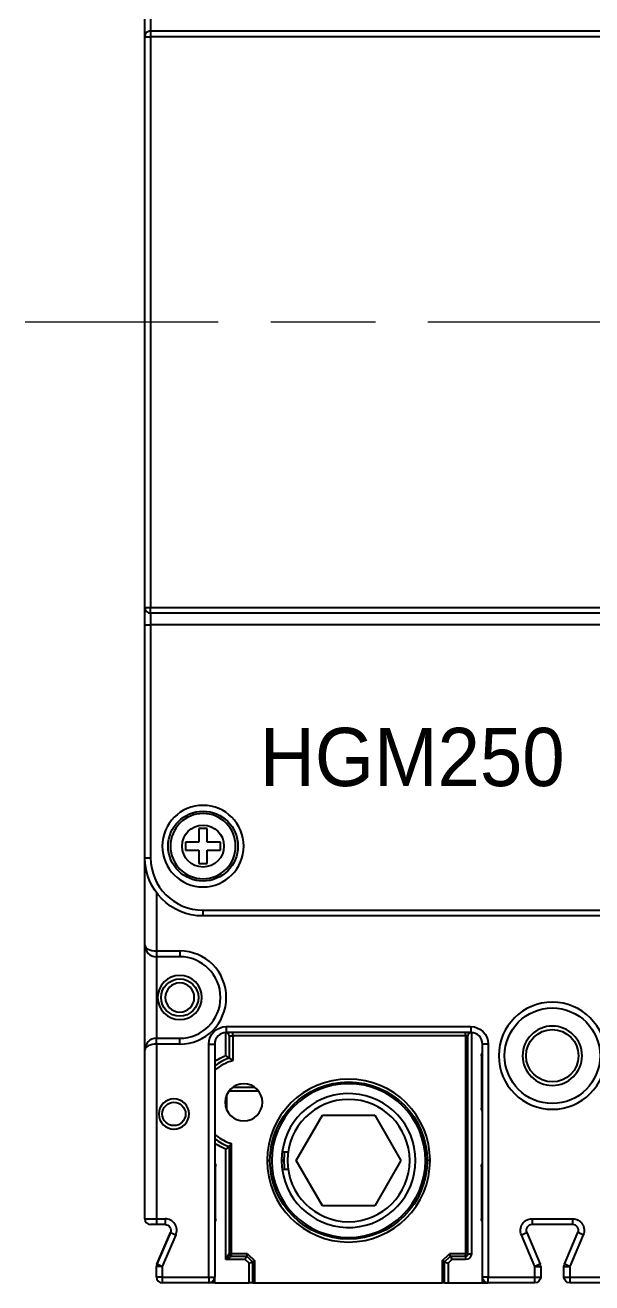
# Model space of a CAD drawing. Header units: millimetres. Extents: x 53 to 177, y 0 to 185.
# Drawn here: x 52.5 to 101.2, y 9.6 to 117.6 of the extents above; entities that cross this region are included whole.
import ezdxf

# ---------------------------------------------------------------- set-up
doc = ezdxf.new("R2010")
doc.units = ezdxf.units.MM
doc.linetypes.add('AM_ISO08W050', pattern=[18, 12, -1.5, 3, -1.5])
doc.layers.add('1', color=2, linetype='Continuous')
doc.layers.add('AM_06_문자', color=3, linetype='Continuous', lineweight=25)
doc.layers.add('AM_07_중심선', color=1, linetype='AM_ISO08W050', lineweight=18)

# ---------------------------------------------------------------- blocks, each defined once
blk = doc.blocks.new('250')
for p, q in [((30207.85, 2578.5), (30210.1, 2582.4)), ((30210.1, 2582.4), (30214.6, 2582.4)), ((30214.6, 2582.4), (30216.85, 2578.5)), ((30210.1, 2574.61), (30207.85, 2578.5)), ((30216.85, 2578.5), (30214.6, 2574.61)), ((30214.6, 2574.61), (30210.1, 2574.61))]:
    blk.add_line(p, q)
at = {"layer": '1', "color": 7, "linetype": 'Continuous'}
for p, q in [((30194.85, 2675), (30194.85, 2676.5)), ((30195.35, 2676.5), (30195.35, 2675.5)), ((30195.35, 2675.5), (30195.35, 2675)), ((30195.35, 2675.5), (30235.35, 2675.5)), ((30194.85, 2675), (30195.35, 2675)), ((30194.85, 2626), (30194.85, 2675)), ((30195.35, 2675), (30195.35, 2626)), ((30235.35, 2675), (30195.35, 2675)), ((30194.85, 2626), (30195.35, 2626)), ((30194.85, 2624.5), (30194.85, 2626)), ((30195.35, 2625.5), (30195.35, 2626)), ((30195.35, 2626), (30235.35, 2626)), ((30235.35, 2625.5), (30195.35, 2625.5)), ((30195.35, 2625.5), (30195.35, 2624.5)), ((30194.85, 2624.5), (30195.35, 2624.5)), ((30194.85, 2604.5), (30194.85, 2624.5)), ((30299.35, 2624.5), (30195.35, 2624.5)), ((30195.35, 2624.5), (30195.35, 2604.5)), ((30199.5, 2607), (30199.5, 2605.85)), ((30200.2, 2607), (30199.5, 2607)), ((30200.2, 2605.85), (30200.2, 2607)), ((30198.35, 2605.85), (30198.35, 2605.15)), ((30199.5, 2605.85), (30198.35, 2605.85)), ((30198.35, 2605.15), (30199.5, 2605.15)), ((30199.5, 2605.15), (30199.5, 2604)), ((30201.35, 2605.85), (30200.2, 2605.85)), ((30200.2, 2604), (30200.2, 2605.15)), ((30200.2, 2605.15), (30201.35, 2605.15)), ((30201.35, 2605.15), (30201.35, 2605.85)), ((30194.85, 2604.5), (30195.35, 2604.5)), ((30194.85, 2597), (30194.85, 2604.5)), ((30199.5, 2604), (30200.2, 2604)), ((30195.85, 2601.5), (30195.85, 2596.5)), ((30196.3, 2600.95), (30196.3, 2600.98)), ((30196.33, 2600.95), (30196.3, 2600.95)), ((30199.85, 2599.5), (30199.85, 2600)), ((30199.85, 2600), (30294.85, 2600)), ((30294.85, 2599.5), (30199.85, 2599.5)), ((30194.85, 2588), (30194.85, 2597)), ((30195.85, 2596.5), (30197.85, 2596.5)), ((30195.85, 2596.5), (30195.85, 2596)), ((30197.85, 2596.5), (30197.85, 2596)), ((30197.85, 2596), (30195.85, 2596)), ((30195.85, 2596), (30195.85, 2589)), ((30201.85, 2590), (30222.85, 2590)), ((30201.85, 2590), (30201.85, 2589.5)), ((30222.85, 2590), (30222.85, 2589.5)), ((30195.85, 2588.5), (30195.85, 2589)), ((30195.85, 2589), (30197.85, 2589)), ((30197.85, 2588.5), (30197.85, 2589)), ((30201.8, 2587.51), (30201.8, 2589.5)), ((30222.85, 2589.5), (30201.85, 2589.5)), ((30202.1, 2589.2), (30202.1, 2587.3)), ((30202.1, 2589.2), (30202.4, 2589.2)), ((30202.4, 2589.2), (30202.4, 2589.5)), ((30202.4, 2589.2), (30202.4, 2587.08)), ((30222.4, 2589.2), (30202.4, 2589.2)), ((30222.4, 2589.2), (30222.4, 2589.5)), ((30222.4, 2589.2), (30222.4, 2570.5)), ((30222.6, 2589.2), (30222.4, 2589.2)), ((30222.6, 2570.5), (30222.6, 2589.2)), ((30222.9, 2589.5), (30222.9, 2570.5)), ((30194.85, 2573.5), (30194.85, 2588)), ((30195.85, 2588.5), (30195.85, 2573.5)), ((30197.85, 2588.5), (30195.85, 2588.5)), ((30200.35, 2568.5), (30200.35, 2588.5)), ((30200.35, 2588.5), (30200.85, 2588.5)), ((30200.85, 2588.5), (30200.85, 2568.5)), ((30223.85, 2568.5), (30223.85, 2588.5)), ((30224.35, 2588.5), (30223.85, 2588.5)), ((30224.35, 2588.5), (30224.35, 2568.5)), ((30223.77, 2587.5), (30223.77, 2583)), ((30223.77, 2587.5), (30223.85, 2587.5)), ((30202.1, 2584.5), (30204.6, 2584.5)), ((30202.42, 2584.8), (30204.28, 2584.8)), ((30201.9, 2582.83), (30201.9, 2584.18)), ((30223.85, 2583), (30223.77, 2583)), ((30201.8, 2570), (30201.8, 2579.49)), ((30202.1, 2579.7), (30202.1, 2570.5)), ((30202.3, 2570.5), (30202.3, 2579.96)), ((30206.65, 2579.25), (30207.16, 2579.25)), ((30200.93, 2578), (30200.85, 2578)), ((30200.93, 2573.5), (30200.93, 2578)), ((30205.35, 2578.5), (30205.6, 2578.5)), ((30206.8, 2578.5), (30206.6, 2578.5)), ((30219.35, 2578.5), (30219.1, 2578.5)), ((30223.77, 2578), (30223.77, 2573.5)), ((30223.77, 2578), (30223.85, 2578)), ((30206.65, 2577.75), (30207.16, 2577.75)), ((30194.85, 2573.5), (30195.85, 2573.5)), ((30195.85, 2573), (30195.35, 2573)), ((30195.85, 2573.5), (30196.59, 2573.5)), ((30195.85, 2573.5), (30195.85, 2573)), ((30196.59, 2573), (30195.85, 2573)), ((30196.59, 2573.5), (30196.59, 2573)), ((30200.93, 2573.5), (30200.85, 2573.5)), ((30223.77, 2573.5), (30223.85, 2573.5)), ((30228.11, 2573.5), (30231.59, 2573.5)), ((30228.11, 2573.5), (30228.11, 2573)), ((30231.59, 2573), (30228.11, 2573)), ((30231.59, 2573.5), (30231.59, 2573)), ((30195.89, 2569.6), (30197.05, 2572.31)), ((30197.05, 2572.31), (30195.89, 2569.6)), ((30197.51, 2572.11), (30196.35, 2569.4)), ((30197.05, 2572.31), (30197.51, 2572.11)), ((30227.19, 2572.11), (30227.65, 2572.31)), ((30228.35, 2569.4), (30227.19, 2572.11)), ((30227.65, 2572.31), (30228.81, 2569.6)), ((30230.89, 2569.6), (30232.05, 2572.31)), ((30232.51, 2572.11), (30231.35, 2569.4)), ((30232.51, 2572.11), (30232.05, 2572.31)), ((30201.8, 2570), (30202.1, 2570.5)), ((30202.1, 2570.5), (30202.3, 2570.5)), ((30203.68, 2570.5), (30202.3, 2570.5)), ((30202.3, 2570.3), (30202.3, 2570.5)), ((30203.6, 2570.3), (30203.68, 2570.5)), ((30203.68, 2570.5), (30204.3, 2569.89)), ((30220.4, 2569.89), (30221.02, 2570.5)), ((30222.4, 2570.5), (30221.02, 2570.5)), ((30221.1, 2570.3), (30221.02, 2570.5)), ((30222.6, 2570.5), (30222.4, 2570.5)), ((30222.4, 2570.3), (30222.4, 2570.5)), ((30222.6, 2570.5), (30222.9, 2570.5)), ((30195.85, 2568.5), (30195.85, 2569.4)), ((30196.35, 2569.4), (30195.85, 2569.4)), ((30195.85, 2569.4), (30195.85, 2569.4)), ((30196.35, 2569.4), (30195.89, 2569.6)), ((30196.35, 2569.4), (30196.35, 2568.5)), ((30202.3, 2570.3), (30201.8, 2570)), ((30203.48, 2570), (30201.8, 2570)), ((30202.3, 2570.3), (30203.6, 2570.3)), ((30203.48, 2570), (30203.6, 2570.3)), ((30203.8, 2569.68), (30203.48, 2570)), ((30203.6, 2570.3), (30204.1, 2569.8)), ((30203.8, 2569.68), (30204.1, 2569.8)), ((30203.8, 2568), (30203.8, 2569.68)), ((30204.1, 2569.8), (30204.3, 2569.89)), ((30204.1, 2569.8), (30204.1, 2568)), ((30204.3, 2568), (30204.3, 2569.89)), ((30220.4, 2569.89), (30220.4, 2568)), ((30220.6, 2569.8), (30220.4, 2569.89)), ((30220.6, 2569.8), (30221.1, 2570.3)), ((30220.6, 2568), (30220.6, 2569.8)), ((30220.6, 2569.8), (30220.9, 2569.68)), ((30221.23, 2570), (30220.9, 2569.68)), ((30220.9, 2569.68), (30220.9, 2568)), ((30221.1, 2570.3), (30221.23, 2570)), ((30221.1, 2570.3), (30222.4, 2570.3)), ((30222.4, 2570), (30221.23, 2570)), ((30222.4, 2570.3), (30222.4, 2570)), ((30228.81, 2569.6), (30228.35, 2569.4)), ((30228.35, 2568.5), (30228.35, 2569.4)), ((30228.35, 2569.4), (30228.85, 2569.4)), ((30228.85, 2569.4), (30228.85, 2568.5)), ((30230.85, 2568.5), (30230.85, 2569.4)), ((30230.85, 2569.4), (30231.35, 2569.4)), ((30231.35, 2569.4), (30230.89, 2569.6)), ((30231.35, 2569.4), (30231.35, 2568.5)), ((30196.35, 2568.5), (30195.85, 2568.5)), ((30196.35, 2568.5), (30200.35, 2568.5)), ((30196.35, 2568.5), (30196.35, 2568)), ((30200.35, 2568.5), (30200.85, 2568.5)), ((30200.35, 2568.5), (30200.35, 2568)), ((30200.85, 2568), (30200.85, 2568.5)), ((30224.35, 2568.5), (30223.85, 2568.5)), ((30223.85, 2568), (30223.85, 2568.5)), ((30224.35, 2568.5), (30228.35, 2568.5)), ((30224.35, 2568), (30224.35, 2568.5)), ((30228.35, 2568), (30228.35, 2568.5)), ((30228.35, 2568.5), (30228.85, 2568.5)), ((30230.85, 2568.5), (30231.35, 2568.5)), ((30231.35, 2568.5), (30235.35, 2568.5)), ((30231.35, 2568.5), (30231.35, 2568)), ((30200.35, 2568), (30196.35, 2568)), ((30200.85, 2568), (30200.35, 2568)), ((30200.85, 2568), (30203.8, 2568)), ((30204.1, 2568), (30203.8, 2568)), ((30204.1, 2568), (30204.3, 2568)), ((30204.3, 2568), (30220.4, 2568)), ((30220.6, 2568), (30220.4, 2568)), ((30220.6, 2568), (30220.9, 2568)), ((30220.9, 2568), (30223.85, 2568)), ((30223.85, 2568), (30224.35, 2568)), ((30228.35, 2568), (30224.35, 2568)), ((30235.35, 2568), (30231.35, 2568))]:
    blk.add_line(p, q, dxfattribs=at)
at = {"layer": '1', "color": 7, "linetype": 'Continuous', "extrusion": (0, 0, -1)}
for centre, radius in [((-30199.85, 2605.5), 3.5), ((-30199.85, 2605.5), 2.8), ((-30197.85, 2592.5), 1.9), ((-30229.85, 2587.5), 4.6), ((-30229.85, 2587.5), 2.55), ((-30212.35, 2578.5), 7), ((-30197.35, 2582.5), 1.3)]:
    blk.add_circle(centre, radius, dxfattribs=at)
at = {"layer": '1', "color": 7, "linetype": 'Continuous'}
for centre, radius in [((30199.85, 2605.5), 3), ((30199.85, 2605.5), 1.8), ((30197.85, 2592.5), 1.6), ((30229.85, 2587.5), 4.1), ((30229.85, 2587.5), 2.25), ((30197.35, 2582.5), 1)]:
    blk.add_circle(centre, radius, dxfattribs=at)
at = {"layer": '1', "color": 7, "linetype": 'Continuous', "extrusion": (1e-16, 0, -1)}
blk.add_circle((-30203.35, 2583.5), 1.6, dxfattribs=at)
at = {"layer": '1', "color": 7, "linetype": 'Continuous'}
for centre, radius, start, end in [((30195.35, 2675), 0.5, 90, 180), ((30195.35, 2626), 0.5, 180, 270), ((30199.85, 2604.5), 4.5, 180, 270), ((30195.85, 2597), 1, 180, 270), ((30197.85, 2592.5), 4, 270, 90), ((30197.85, 2592.5), 3.5, 270, 90), ((30197.85, 2592.5), 1.25, 0, 180), ((30197.85, 2592.5), 1.25, 180, 0), ((30195.85, 2588), 1, 90, 180), ((30201.85, 2588.5), 1, 90, 180), ((30201.8, 2589.2), 0.3, 0, 90), ((30222.9, 2589.2), 0.3, 90, 180), ((30222.85, 2588.5), 1, 0, 90), ((30203.35, 2583.5), 4, 108.21, 128.6836), ((30203.35, 2583.5), 3.7, 104.8777, 132.5084), ((30212.35, 2578.5), 6.6, 0, 180), ((30212.35, 2578.5), 5.75, 187.4947, 172.5053), ((30212.35, 2578.5), 5.25, 0, 180), ((30203.35, 2583.5), 3.7, 227.4919, 250.2548), ((30203.35, 2583.5), 4, 231.3164, 251.79), ((30203.35, 2583.5), 3.7, 250.2548, 253.5138), ((30212.35, 2578.5), 5.75, 172.5047, 180), ((30212.35, 2578.5), 5.55, 172.2319, 180), ((30212.35, 2578.5), 6.6, 180, 0), ((30212.35, 2578.5), 5.75, 180, 187.4953), ((30212.35, 2578.5), 5.55, 180, 187.7681), ((30212.35, 2578.5), 5.25, 180, 0), ((30195.35, 2573.5), 0.5, 180, 270), ((30196.59, 2572.5), 1, 336.7862, 90), ((30228.11, 2572.5), 0.5, 90, 203.1986), ((30231.59, 2572.5), 0.5, 336.8014, 90), ((30202.3, 2570.5), 0.2, 180, 270), ((30222.4, 2570.5), 0.2, 270, 0), ((30196.35, 2569.4), 0.5, 156.7862, 180), ((30196.35, 2569.4), 0.5, 156.8014, 180), ((30228.35, 2569.4), 0.5, 0, 23.1986), ((30196.35, 2568.5), 0.5, 180, 270), ((30200.35, 2568.5), 0.5, 270, 0)]:
    blk.add_arc(centre, radius, start, end, dxfattribs=at)
at = {"layer": '1', "color": 7, "linetype": 'Continuous', "extrusion": (0, 0, -1)}
for centre, radius, start, end in [((-30199.85, 2604.5), 5, 270, 0), ((-30201.85, 2588.5), 1.5, 0, 90), ((-30222.85, 2588.5), 1.5, 90, 180), ((-30224.27, 2583), 0.5, 326.475, 0), ((-30200.43, 2578), 0.5, 146.475, 180), ((-30212.35, 2578.5), 6.75, 180, 0), ((-30196.59, 2572.5), 0.5, 90, 203.2138), ((-30200.43, 2573.5), 0.5, 180, 213.525), ((-30224.27, 2573.5), 0.5, 326.475, 0), ((-30228.11, 2572.5), 1, 336.8014, 90), ((-30231.59, 2572.5), 1, 90, 203.1986), ((-30231.35, 2569.4), 0.5, 0, 23.1986), ((-30224.35, 2568.5), 0.5, 270, 0), ((-30228.35, 2568.5), 0.5, 180, 270), ((-30231.35, 2568.5), 0.5, 270, 0)]:
    blk.add_arc(centre, radius, start, end, dxfattribs=at)
at = {"layer": '1', "color": 7, "linetype": 'Continuous', "extrusion": (1e-16, 0, -1)}
for centre, radius, start, end in [((-30224.27, 2587.5), 0.5, 0, 33.525), ((-30203.35, 2583.5), 4.3, 54.4492, 68.8712), ((-30212.35, 2578.5), 6.75, 0, 180), ((-30203.35, 2583.5), 4.3, 291.1288, 305.5508), ((-30224.27, 2578), 0.5, 0, 33.525), ((-30196.59, 2572.5), 0.5, 90, 203.1986), ((-30222.4, 2570.5), 0.5, 180, 270)]:
    blk.add_arc(centre, radius, start, end, dxfattribs=at)
at = {"layer": '1', "color": 7, "linetype": 'Continuous'}
for centre, start_param, end_param in [((30195.85, 2597), 3.141593, 4.712389), ((30195.85, 2588), 1.570796, 3.141593)]:
    blk.add_ellipse(centre, major_axis=(1, 0), ratio=0.5, start_param=start_param, end_param=end_param, dxfattribs=at)
for points, knots in [([(30201.8, 2587.51), (30201.8, 2587.51), (30201.8, 2587.51), (30201.85, 2587.48), (30201.89, 2587.45), (30201.96, 2587.4), (30202, 2587.38), (30202.05, 2587.34), (30202.06, 2587.33), (30202.09, 2587.31), (30202.1, 2587.31), (30202.1, 2587.3), (30202.1, 2587.3), (30202.1, 2587.3)], [0, 0, 0, 0, 0.006897, 0.006897, 0.299832, 0.299832, 0.580564, 0.580564, 0.767961, 0.767961, 0.9571, 0.9571, 1, 1, 1, 1]), ([(30202.4, 2587.08), (30202.4, 2587.08), (30202.4, 2587.08), (30202.36, 2587.11), (30202.32, 2587.14), (30202.25, 2587.2), (30202.22, 2587.22), (30202.17, 2587.25), (30202.15, 2587.27), (30202.12, 2587.29), (30202.11, 2587.3), (30202.1, 2587.3), (30202.1, 2587.3), (30202.1, 2587.3)], [0, 0, 0, 0, 0.006676, 0.006676, 0.294764, 0.294764, 0.532464, 0.532464, 0.725555, 0.725555, 0.920652, 0.920652, 1, 1, 1, 1]), ([(30201.8, 2579.49), (30201.8, 2579.49), (30201.8, 2579.49), (30201.84, 2579.52), (30201.88, 2579.55), (30201.95, 2579.59), (30201.97, 2579.61), (30202.02, 2579.64), (30202.04, 2579.66), (30202.07, 2579.68), (30202.08, 2579.69), (30202.1, 2579.7), (30202.1, 2579.7), (30202.1, 2579.7)], [0, 0, 0, 0, 0.006871, 0.006871, 0.279656, 0.279656, 0.489934, 0.489934, 0.66757, 0.66757, 0.833481, 0.833481, 1, 1, 1, 1]), ([(30202.1, 2579.72), (30202.1, 2579.73), (30202.11, 2579.74), (30202.12, 2579.77), (30202.13, 2579.78), (30202.16, 2579.81), (30202.18, 2579.83), (30202.22, 2579.87), (30202.25, 2579.9), (30202.28, 2579.94), (30202.29, 2579.95), (30202.3, 2579.95), (30202.3, 2579.95), (30202.3, 2579.96)], [0, 0, 0, 0, 0.192783, 0.192783, 0.384128, 0.384128, 0.60349, 0.60349, 0.915167, 0.915167, 0.990952, 0.990952, 1, 1, 1, 1])]:
    blk.add_open_spline(points, degree=3, knots=knots, dxfattribs=at)
at = {"layer": 'AM_07_중심선', "ltscale": 3}
blk.add_line((30309.16, 2650.5), (30184.57, 2650.5), dxfattribs=at)
at = {"layer": 'AM_06_문자', "color": 7, "insert": (30217.82, 2613.12), "char_height": 5, "width": 171.5254, "attachment_point": 5}
blk.add_mtext('{\\fHYHeadLine-Medium|b0|i0|c0|p18;HGM250}', dxfattribs=at)

msp = doc.modelspace()

# ---------------------------------------------------------------- block references
msp.add_blockref('250', (-30132.05, -2558.38))

doc.saveas('drawing.dxf')
